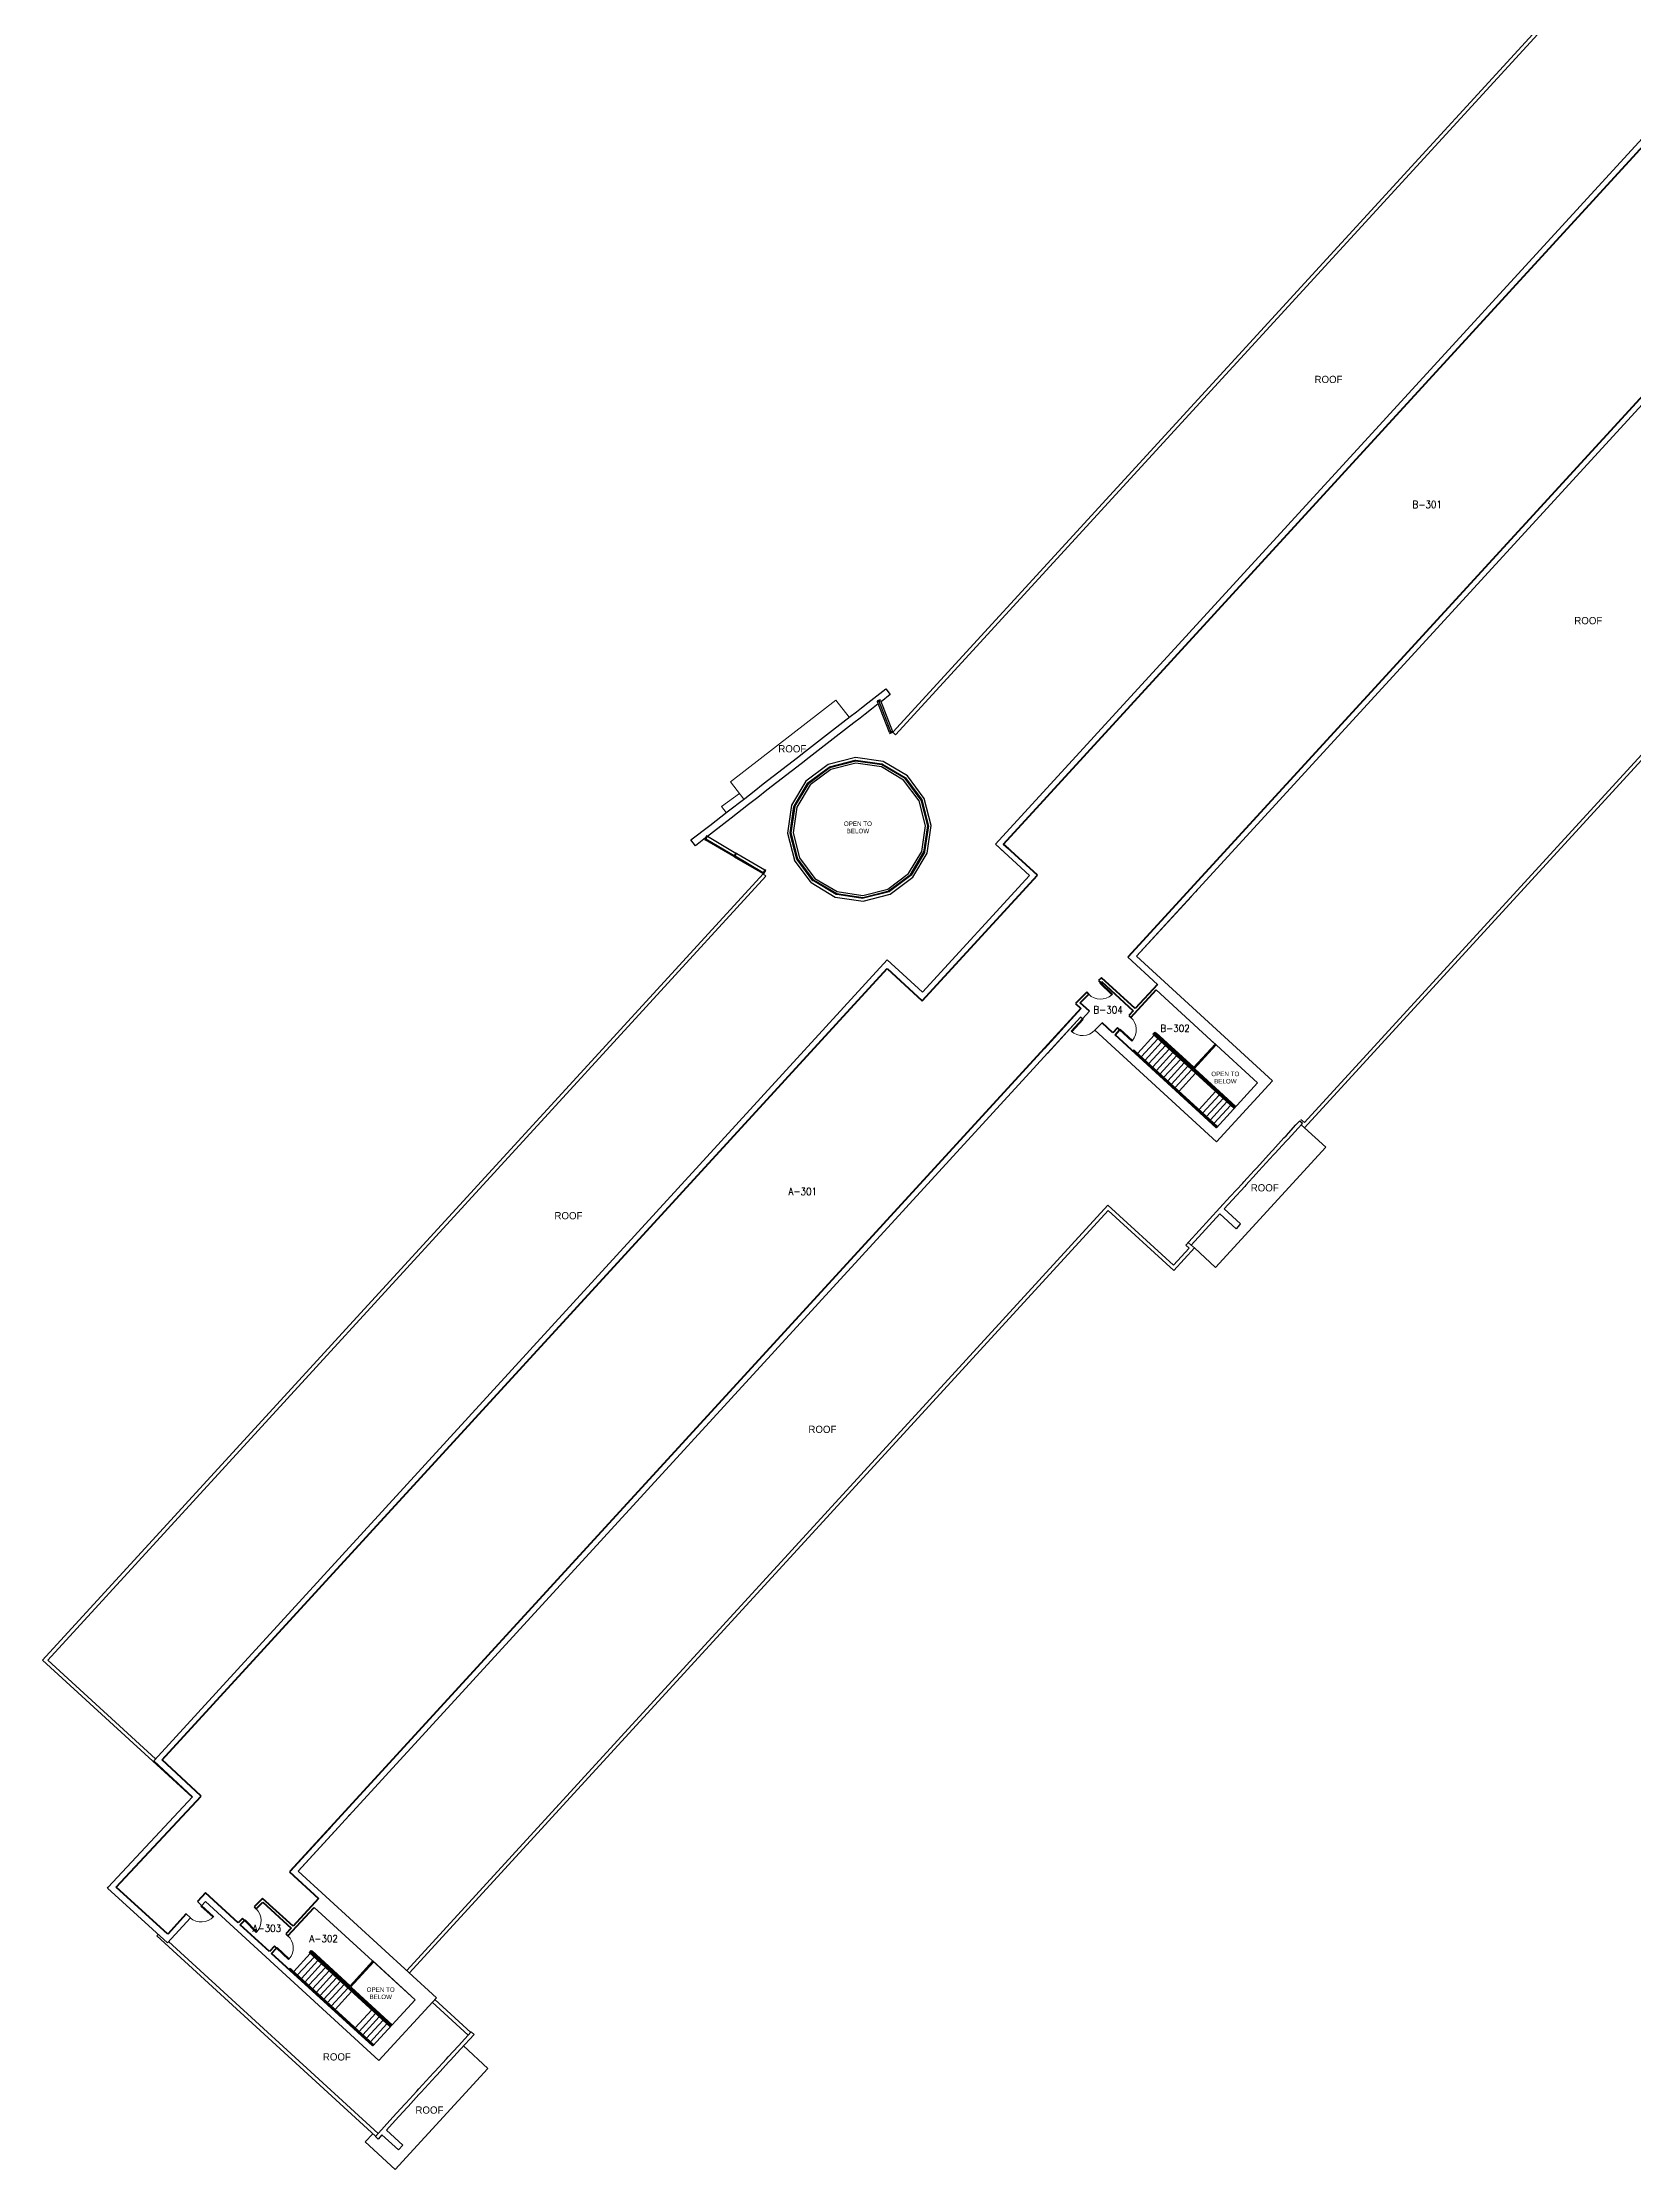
# Model space of a CAD drawing. Header units: inches. Extents: x -7608 to 7446, y -4099 to 4181.
# Drawn here: x -7608 to -4174, y -4099 to 492 of the extents above; entities that cross this region are included whole.
import ezdxf
from ezdxf.enums import TextEntityAlignment as Align

# ---------------------------------------------------------------- set-up
doc = ezdxf.new("R2010")
doc.units = ezdxf.units.IN
doc.header["$MEASUREMENT"] = 0
for name, color, linetype in [('A-DOOR', 5, 'Continuous'), ('A-FLOR-STRS', 4, 'Continuous'), ('A-GLAZ', 1, 'Continuous'), ('A-GLAZ-DETL', 5, 'Continuous'), ('A-ROOF', 5, 'Continuous'), ('A-TEXT', 3, 'Continuous'), ('A-WALL', 7, 'Continuous'), ('A-WALL-SILL', 3, 'Continuous'), ('SP-RMNO', 7, 'Continuous'), ('SP-ROOM', 7, 'Continuous')]:
    doc.layers.add(name, color=color, linetype=linetype)
doc.styles.add('RomanS', font='romans.shx')

# ---------------------------------------------------------------- blocks, each defined once
blk = doc.blocks.new('FMGRM1')
at = {"style": 'RomanS', "width": 0.9}
for tag, p in [('DATA1', (0, -0.284)), ('DATA2', (0, -0.443)), ('DATA3', (0, -0.602)), ('DATA4', (0, -0.762)), ('DATA5', (0, -0.921))]:
    blk.add_attdef(tag, text='', height=0.117, dxfattribs=at).set_placement(p, align=Align.CENTER)
at = {"layer": 'SP-RMNO', "style": 'RomanS', "width": 0.9}
blk.add_attdef('RMNUMB', text='', height=0.16, dxfattribs=at).set_placement((0, 0), align=Align.MIDDLE)

msp = doc.modelspace()

# ---------------------------------------------------------------- linework, layer by layer
at = {"layer": 'A-DOOR', "lineweight": 20}
for p, q in [((-5324, -1536.7), (-5325.4, -1538.1)), ((-5325.4, -1538.1), (-5299.9, -1563.6)), ((-5324, -1536.7), (-5298.5, -1562.2)), ((-5298.5, -1562.2), (-5299.9, -1563.6)), ((-5283.1, -1639), (-5281.7, -1637.5)), ((-5283.1, -1639), (-5256.5, -1663.3)), ((-5281.7, -1637.5), (-5255.1, -1661.8)), ((-5256.5, -1663.3), (-5255.1, -1661.8)), ((-7172.2, -3561.8), (-7170.8, -3560.4)), ((-7172.2, -3561.8), (-7146.8, -3587.3)), ((-7170.8, -3560.4), (-7145.3, -3585.9)), ((-7146.8, -3587.3), (-7145.3, -3585.9)), ((-7103, -3621.1), (-7101.7, -3619.6)), ((-7103, -3621.1), (-7076.7, -3645.6)), ((-7101.7, -3619.6), (-7075.3, -3644.2)), ((-7076.7, -3645.6), (-7075.3, -3644.2))]:
    msp.add_line(p, q, dxfattribs=at)
at = {"layer": 'A-DOOR'}
for p, q in [((-5363, -1615.4), (-5387.3, -1642)), ((-5387.3, -1642), (-5386, -1643.2)), ((-5386, -1643.2), (-5361.7, -1616.6)), ((-7265.9, -3530.6), (-7264.7, -3529.3))]:
    msp.add_line(p, q, dxfattribs=at)
at = {"layer": 'A-DOOR', "extrusion": (0, 0, -1)}
for p, q in [((-7239.9, -3554.4), (-7265.9, -3530.6)), ((-7264.7, -3529.3), (-7238.8, -3553.1)), ((-7238.8, -3553.1), (-7239.9, -3554.4))]:
    msp.add_line(p, q, dxfattribs=at)
at = {"layer": 'A-DOOR', "lineweight": 9}
for centre, start, end in [((-5324, -1536.7), 225, 311.8211), ((-5283.1, -1639), 320.6906, 47.5118), ((-7172.2, -3561.8), 318.1789, 45), ((-7103, -3621.1), 320.2258, 47.0469)]:
    msp.add_arc(centre, 36.1, start, end, dxfattribs=at)
at = {"layer": 'A-DOOR', "lineweight": 20}
msp.add_arc((-5363, -1615.4), 36, 227.5, 317.4793, dxfattribs=at)
at = {"layer": 'A-DOOR', "lineweight": 20, "extrusion": (0, 0, -1)}
msp.add_arc((7265.3, -3528.8), 36, 222.5, 311.221, dxfattribs=at)
at = {"layer": 'A-FLOR-STRS', "linetype": 'Continuous'}
for p, q in [((-5208.5, -1650.8), (-5243.9, -1689.5)), ((-5207, -1644), (-5211.1, -1648.4)), ((-5035.9, -1808.9), (-5211.1, -1648.4)), ((-5122.5, -1724.2), (-5208.4, -1645.5)), ((-5206.9, -1646.8), (-5208.2, -1648.3)), ((-5034.6, -1807.4), (-5208.2, -1648.3)), ((-5205.8, -1647.8), (-5207.1, -1649.3)), ((-5122.6, -1721.4), (-5207, -1644)), ((-5204.4, -1646.4), (-5203.7, -1645.6)), ((-5251.2, -1685.6), (-5072.8, -1849.1)), ((-5249.8, -1684.1), (-5071.4, -1847.6)), ((-5200.4, -1658.2), (-5235.8, -1696.9)), ((-5192.3, -1665.7), (-5227.7, -1704.4)), ((-5184.1, -1673.1), (-5219.6, -1711.8)), ((-5176, -1680.5), (-5211.5, -1719.2)), ((-5167.9, -1688), (-5203.4, -1726.7)), ((-5197.7, -1655.3), (-5199, -1656.8)), ((-5159.8, -1695.4), (-5195.3, -1734.1)), ((-5189.6, -1662.7), (-5190.9, -1664.2)), ((-5181.4, -1670.1), (-5182.8, -1671.6)), ((-5173.3, -1677.6), (-5174.7, -1679)), ((-5165.2, -1685), (-5166.6, -1686.5)), ((-5157.1, -1692.4), (-5158.5, -1693.9)), ((-5075.8, -1670.3), (-5122.6, -1721.4)), ((-5074.3, -1671.6), (-5122.5, -1724.2)), ((-5151.7, -1702.8), (-5187.2, -1741.5)), ((-5143.6, -1710.2), (-5179.1, -1749)), ((-5135.5, -1717.7), (-5171, -1756.4)), ((-5127.4, -1725.1), (-5162.8, -1763.8)), ((-5119.3, -1732.5), (-5154.7, -1771.2)), ((-5149, -1699.9), (-5150.4, -1701.3)), ((-5140.9, -1707.3), (-5142.2, -1708.8)), ((-5132.8, -1714.7), (-5134.1, -1716.2)), ((-5124.7, -1722.2), (-5126, -1723.6)), ((-5121, -1725.5), (-5033.2, -1805.9)), ((-5031.9, -1804.5), (-5119.6, -1724.1)), ((-5075.8, -1772.4), (-5111.2, -1811.1)), ((-5067.7, -1779.8), (-5103.1, -1818.5)), ((-5059.5, -1787.3), (-5095, -1826)), ((-5051.4, -1794.7), (-5086.9, -1833.4)), ((-5043.3, -1802.1), (-5078.8, -1840.8)), ((-5080.1, -1842.3), (-5081.2, -1843.4)), ((-7028.5, -3626.3), (-7032.5, -3630.7)), ((-6944.1, -3703.7), (-7028.5, -3626.3)), ((-7072.7, -3667.9), (-6894.3, -3831.4)), ((-7071.3, -3666.4), (-6893, -3829.9)), ((-7030, -3633.1), (-7065.4, -3671.8)), ((-7021.9, -3640.5), (-7057.3, -3679.2)), ((-7013.8, -3648), (-7049.2, -3686.7)), ((-7005.6, -3655.4), (-7041.1, -3694.1)), ((-6997.5, -3662.8), (-7033, -3701.5)), ((-6857.5, -3791.2), (-7032.5, -3630.7)), ((-7028.4, -3629.1), (-7029.7, -3630.6)), ((-6856.1, -3789.8), (-7029.7, -3630.6)), ((-7027.3, -3630.2), (-7028.6, -3631.6)), ((-6944, -3706.5), (-7028.4, -3629.1)), ((-7026.7, -3628), (-7026, -3627.3)), ((-6989.4, -3670.3), (-7024.9, -3709)), ((-7019.2, -3637.6), (-7020.5, -3639.1)), ((-7011, -3645), (-7012.4, -3646.5)), ((-7002.9, -3652.5), (-7004.3, -3653.9)), ((-6994.8, -3659.9), (-6996.2, -3661.4)), ((-6986.7, -3667.3), (-6988.1, -3668.8)), ((-6894.5, -3649.6), (-6944.1, -3703.7)), ((-6893, -3650.9), (-6944, -3706.5)), ((-6981.3, -3677.7), (-7016.8, -3716.4)), ((-6973.2, -3685.1), (-7008.7, -3723.8)), ((-6965.1, -3692.6), (-7000.6, -3731.3)), ((-6957, -3700), (-6992.5, -3738.7)), ((-6948.9, -3707.4), (-6984.4, -3746.1)), ((-6978.6, -3674.8), (-6980, -3676.2)), ((-6940.8, -3714.9), (-6976.2, -3753.6)), ((-6970.5, -3682.2), (-6971.9, -3683.7)), ((-6962.4, -3689.6), (-6963.7, -3691.1)), ((-6954.3, -3697.1), (-6955.6, -3698.5)), ((-6946.2, -3704.5), (-6947.5, -3706)), ((-6942.5, -3707.9), (-6854.8, -3788.3)), ((-6853.4, -3786.8), (-6941.1, -3706.4)), ((-6897.3, -3754.7), (-6932.8, -3793.4)), ((-6889.2, -3762.2), (-6924.6, -3800.9)), ((-6881.1, -3769.6), (-6916.5, -3808.3)), ((-6873, -3777), (-6908.4, -3815.7)), ((-6864.8, -3784.5), (-6900.3, -3823.2)), ((-6909.8, -3817.2), (-6910.8, -3818.3)), ((-6901.7, -3824.6), (-6902.7, -3825.8))]:
    msp.add_line(p, q, dxfattribs=at)
at = {"layer": 'A-FLOR-STRS'}
for p, q in [((-5254.8, -1684.3), (-5073.8, -1850.2)), ((-7076.3, -3666.6), (-6895.3, -3832.5))]:
    msp.add_line(p, q, dxfattribs=at)
at = {"layer": 'A-FLOR-STRS', "linetype": 'Continuous'}
for centre, radius, start, end in [((-5252.2, -1686.7), 3.5, 47.5013, 138.2304), ((-5252.2, -1686.7), 1.5, 47.5003, 137.9734), ((-5120.3, -1724.8), 1, 47.5023, 227.5023), ((-7073.7, -3669), 3.5, 47.4882, 138.2174), ((-7073.7, -3669), 1.5, 47.4872, 137.9604), ((-6941.8, -3707.1), 1, 47.4892, 227.4892)]:
    msp.add_arc(centre, radius, start, end, dxfattribs=at)
at = {"layer": 'A-GLAZ'}
for p, q in [((-5802.4, -929.4), (-5776.5, -996.1)), ((-5955.2, -1106.7), (-5909.5, -1072.6)), ((-5908.8, -1072), (-5853.5, -1058)), ((-5852.7, -1057.8), (-5796.2, -1065.9)), ((-5795.3, -1066.1), (-5746.3, -1095.2)), ((-5745.5, -1095.7), (-5711.4, -1141.4)), ((-5984.9, -1156.5), (-5955.7, -1107.5)), ((-5710.9, -1142.1), (-5696.8, -1197.4)), ((-5993.2, -1213.8), (-5985, -1157.4)), ((-6114.8, -1263.2), (-6176.2, -1227.4)), ((-5978.9, -1270), (-5993, -1214.7)), ((-5696.6, -1198.3), (-5704.8, -1254.7)), ((-6052.1, -1299.9), (-6113.1, -1264.2)), ((-5944.3, -1316.4), (-5978.4, -1270.7)), ((-5704.9, -1255.6), (-5734.1, -1304.6)), ((-5894.5, -1346), (-5943.5, -1316.9)), ((-5734.5, -1305.4), (-5780.3, -1339.5)), ((-5837.1, -1354.3), (-5893.6, -1346.1)), ((-5781, -1340.1), (-5836.3, -1354.1))]:
    msp.add_line(p, q, dxfattribs=at)
at = {"layer": 'A-GLAZ', "lineweight": 13}
for p, q in [((-5908.6, -1072.2), (-5955.2, -1106.9)), ((-5852.5, -1058), (-5908.9, -1072.3)), ((-5795.3, -1066.3), (-5852.8, -1058)), ((-5745.6, -1096), (-5795.5, -1066.2)), ((-5711, -1142.3), (-5745.8, -1095.8)), ((-5955, -1106.7), (-5984.7, -1156.7)), ((-5696.8, -1198.4), (-5711.1, -1142.1)), ((-5984.6, -1156.4), (-5993, -1214)), ((-5993, -1213.7), (-5978.7, -1270)), ((-5705.2, -1255.7), (-5696.8, -1198.1)), ((-5978.8, -1269.7), (-5944, -1316.3)), ((-5734.8, -1305.4), (-5705.1, -1255.4)), ((-5944.2, -1316.1), (-5894.3, -1345.9)), ((-5781.2, -1339.9), (-5734.6, -1305.1)), ((-5894.5, -1345.8), (-5837, -1354.1)), ((-5837.3, -1354.1), (-5780.9, -1339.8))]:
    msp.add_line(p, q, dxfattribs=at)
at = {"layer": 'A-GLAZ-DETL'}
for p, q in [((-5799.9, -926.3), (-5806.4, -928.8)), ((-5806.4, -928.8), (-5805.7, -930.7)), ((-5805.7, -930.7), (-5799.1, -928.1)), ((-5805.7, -930.7), (-5799.1, -928.1)), ((-5799.1, -928.1), (-5799.9, -926.3)), ((-5773.3, -994.8), (-5779.8, -997.4)), ((-5909, -1071.6), (-5909.2, -1071.1)), ((-5852.7, -1057.2), (-5852.6, -1056.8)), ((-5795.2, -1065.6), (-5794.9, -1065.2)), ((-5745.2, -1095.3), (-5744.8, -1095)), ((-5955.6, -1106.3), (-5955.9, -1105.9)), ((-5710.4, -1141.9), (-5709.9, -1141.8)), ((-5985.4, -1156.3), (-5985.8, -1156.1)), ((-6177.3, -1225), (-6179.1, -1228.1)), ((-6179.1, -1228.1), (-6177.4, -1229.1)), ((-6177.4, -1229.1), (-6176.3, -1227.3)), ((-6177.4, -1229.1), (-6176.3, -1227.3)), ((-6174.4, -1220.3), (-6177, -1224.8)), ((-6176.2, -1227.4), (-6172.6, -1221.3)), ((-6176.2, -1227.4), (-6172.6, -1221.3)), ((-6172.6, -1221.3), (-6174.4, -1220.3)), ((-5993.7, -1213.8), (-5994.2, -1213.8)), ((-5696.1, -1198.2), (-5695.6, -1198.3)), ((-6114.8, -1263.2), (-6115.9, -1265.1)), ((-6111.3, -1257.2), (-6114.8, -1263.2)), ((-6114.2, -1266.1), (-6113.1, -1264.2)), ((-6113.1, -1264.2), (-6109.6, -1258.2)), ((-5979.4, -1270.2), (-5979.9, -1270.3)), ((-5704.4, -1255.8), (-5704, -1256)), ((-6052.1, -1299.9), (-6053.2, -1301.8)), ((-6048.6, -1293.9), (-6052.1, -1299.9)), ((-5944.6, -1316.8), (-5945, -1317.1)), ((-5734.2, -1305.7), (-5733.9, -1306.1)), ((-5894.6, -1346.5), (-5894.9, -1346.9)), ((-5837.1, -1354.8), (-5837.2, -1355.3)), ((-5780.8, -1340.5), (-5780.6, -1341))]:
    msp.add_line(p, q, dxfattribs=at)
at = {"layer": 'A-GLAZ-DETL', "extrusion": (0, 0, -1)}
for p, q in [((-5773.3, -994.8), (-5779.8, -997.4)), ((-5779.8, -997.4), (-5779.1, -999.2)), ((-5779.1, -999.2), (-5772.6, -996.7)), ((-5772.6, -996.7), (-5773.3, -994.8)), ((-6114.8, -1263.2), (-6115.9, -1265.1)), ((-6115.9, -1265.1), (-6114.2, -1266.1)), ((-6111.3, -1257.2), (-6114.8, -1263.2)), ((-6114.2, -1266.1), (-6113.1, -1264.2)), ((-6113.1, -1264.2), (-6109.6, -1258.2)), ((-6109.4, -1258.3), (-6111.2, -1257.3)), ((-6053.3, -1301.7), (-6051.4, -1302.8)), ((-6052.1, -1299.9), (-6053.2, -1301.8)), ((-6048.6, -1293.9), (-6052.1, -1299.9)), ((-6051.4, -1302.8), (-6050.4, -1300.9)), ((-6050.4, -1300.9), (-6046.8, -1294.9)), ((-6046.8, -1294.9), (-6048.6, -1293.9))]:
    msp.add_line(p, q, dxfattribs=at)
at = {"layer": 'A-GLAZ-DETL', "lineweight": 20}
for p, q in [((-5909.3, -1071.2), (-5910.1, -1071.8)), ((-5910.1, -1071.8), (-5909.5, -1072.6)), ((-5909.5, -1072.6), (-5908.7, -1072)), ((-5908.7, -1072), (-5909.3, -1071.2)), ((-5852.8, -1056.8), (-5853.8, -1057)), ((-5853.8, -1057), (-5853.5, -1058)), ((-5853.5, -1058), (-5852.6, -1057.7)), ((-5852.6, -1057.7), (-5852.8, -1056.8)), ((-5796.1, -1065), (-5796.2, -1065.9)), ((-5796.2, -1065.9), (-5795.2, -1066.1)), ((-5795.1, -1065.1), (-5796.1, -1065)), ((-5795.2, -1066.1), (-5795.1, -1065.1)), ((-5745.8, -1094.4), (-5746.3, -1095.2)), ((-5746.3, -1095.2), (-5745.5, -1095.7)), ((-5744.9, -1094.9), (-5745.8, -1094.4)), ((-5745.5, -1095.7), (-5744.9, -1094.9)), ((-5956.1, -1106.1), (-5956.6, -1106.9)), ((-5956.6, -1106.9), (-5955.7, -1107.5)), ((-5955.2, -1106.6), (-5956.1, -1106.1)), ((-5955.7, -1107.5), (-5955.2, -1106.6)), ((-5710.6, -1140.8), (-5711.4, -1141.4)), ((-5711.4, -1141.4), (-5710.8, -1142.2)), ((-5710.8, -1142.2), (-5710, -1141.6)), ((-5710, -1141.6), (-5710.6, -1140.8)), ((-5985.8, -1156.2), (-5986, -1157.2)), ((-5986, -1157.2), (-5985, -1157.4)), ((-5984.9, -1156.4), (-5985.8, -1156.2)), ((-5985, -1157.4), (-5984.9, -1156.4)), ((-5993.2, -1213.7), (-5994.2, -1214)), ((-5994.2, -1214), (-5993.9, -1214.9)), ((-5993.9, -1214.9), (-5993, -1214.7)), ((-5993, -1214.7), (-5993.2, -1213.7)), ((-5695.9, -1197.2), (-5696.8, -1197.4)), ((-5696.8, -1197.4), (-5696.6, -1198.4)), ((-5696.6, -1198.4), (-5695.6, -1198.1)), ((-5695.6, -1198.1), (-5695.9, -1197.2)), ((-5979, -1269.9), (-5979.8, -1270.5)), ((-5979.8, -1270.5), (-5979.2, -1271.3)), ((-5979.2, -1271.3), (-5978.4, -1270.7)), ((-5978.4, -1270.7), (-5979, -1269.9)), ((-5704.8, -1254.7), (-5704.9, -1255.7)), ((-5704.9, -1255.7), (-5704, -1255.9)), ((-5703.8, -1254.9), (-5704.8, -1254.7)), ((-5704, -1255.9), (-5703.8, -1254.9)), ((-5944.3, -1316.3), (-5944.9, -1317.2)), ((-5944.9, -1317.2), (-5944, -1317.7)), ((-5943.5, -1316.9), (-5944.3, -1316.3)), ((-5944, -1317.7), (-5943.5, -1316.9)), ((-5734.1, -1304.6), (-5734.6, -1305.5)), ((-5734.6, -1305.5), (-5733.7, -1306)), ((-5733.2, -1305.1), (-5734.1, -1304.6)), ((-5733.7, -1306), (-5733.2, -1305.1)), ((-5894.6, -1346), (-5894.7, -1347)), ((-5894.7, -1347), (-5893.7, -1347.1)), ((-5893.6, -1346.1), (-5894.6, -1346)), ((-5893.7, -1347.1), (-5893.6, -1346.1)), ((-5836.3, -1354.1), (-5837.2, -1354.4)), ((-5837.2, -1354.4), (-5837, -1355.3)), ((-5837, -1355.3), (-5836, -1355.1)), ((-5836, -1355.1), (-5836.3, -1354.1)), ((-5780.3, -1339.5), (-5781.1, -1340.1)), ((-5781.1, -1340.1), (-5780.5, -1340.9)), ((-5780.5, -1340.9), (-5779.7, -1340.3)), ((-5779.7, -1340.3), (-5780.3, -1339.5))]:
    msp.add_line(p, q, dxfattribs=at)
at = {"layer": 'A-GLAZ-DETL', "lineweight": 13}
for p, q in [((-5908.9, -1072.3), (-5908.6, -1073.3)), ((-5908, -1073), (-5908.6, -1072.2)), ((-5852.8, -1058), (-5852.9, -1059)), ((-5852.3, -1058.9), (-5852.5, -1058)), ((-5795.5, -1066.2), (-5796.1, -1067.1)), ((-5795.4, -1067.3), (-5795.3, -1066.3)), ((-5745.8, -1095.8), (-5746.6, -1096.4)), ((-5746.1, -1096.8), (-5745.6, -1096)), ((-5955.2, -1106.9), (-5954.6, -1107.7)), ((-5954.1, -1107.2), (-5955, -1106.7)), ((-5711.1, -1142.1), (-5712.1, -1142.3)), ((-5711.8, -1142.9), (-5711, -1142.3)), ((-5984.7, -1156.7), (-5983.8, -1157.2)), ((-5983.6, -1156.6), (-5984.6, -1156.4)), ((-5992, -1213.4), (-5993, -1213.7)), ((-5993, -1214), (-5992, -1214.1)), ((-5696.8, -1198.1), (-5697.8, -1198)), ((-5697.8, -1198.7), (-5696.8, -1198.4)), ((-5978, -1269.1), (-5978.8, -1269.7)), ((-5978.7, -1270), (-5977.7, -1269.8)), ((-5706.2, -1255.5), (-5705.2, -1255.7)), ((-5705.1, -1255.4), (-5705.9, -1254.9)), ((-5943.7, -1315.3), (-5944.2, -1316.1)), ((-5944, -1316.3), (-5943.2, -1315.7)), ((-5735.7, -1304.9), (-5734.8, -1305.4)), ((-5734.6, -1305.1), (-5735.2, -1304.3)), ((-5894.4, -1344.8), (-5894.5, -1345.8)), ((-5894.3, -1345.9), (-5893.7, -1345)), ((-5837.5, -1353.1), (-5837.3, -1354.1)), ((-5837, -1354.1), (-5836.8, -1353.1)), ((-5781.8, -1339.1), (-5781.2, -1339.9)), ((-5780.9, -1339.8), (-5781.2, -1338.8))]:
    msp.add_line(p, q, dxfattribs=at)
at = {"layer": 'A-ROOF', "lineweight": 20}
for p, q in [((-4236.4, 679.6), (-5772.5, -996.7)), ((-5766.6, -1002.2), (-4230.5, 674.2)), ((-3316.8, -128.6), (-4884.1, -1839)), ((-3305.5, -128.1), (-4883.7, -1850.3)), ((-6122.8, -1104), (-5895.2, -927.5)), ((-5895.2, -927.5), (-5866.6, -964.4)), ((-5772.6, -996.7), (-5766.6, -1002.2)), ((-6094.3, -1140.8), (-6122.8, -1104)), ((-7608, -2999.8), (-6052.4, -1302.2)), ((-6046.5, -1307.6), (-7596.7, -2999.3)), ((-6052.4, -1302.2), (-6046.5, -1307.6)), ((-4884.1, -1839), (-4891.5, -1832.3)), ((-4883.7, -1850.3), (-4890.7, -1843.9)), ((-6821.8, -3669.4), (-5308.1, -2017.5)), ((-5308.1, -2017.5), (-5166.5, -2147.2)), ((-6815.9, -3674.8), (-5307.6, -2028.8)), ((-5307.6, -2028.8), (-5166.1, -2158.5)), ((-5166.5, -2147.2), (-5132.8, -2110.4)), ((-5166.1, -2158.5), (-5121.5, -2109.9)), ((-5132.8, -2110.4), (-5140.1, -2103.6)), ((-5121.5, -2109.9), (-5128.5, -2103.5)), ((-7285.1, -3295.6), (-7608, -2999.8)), ((-7596.7, -2999.3), (-7364, -3212.5)), ((-7361.2, -3594.9), (-7358.2, -3591.7)), ((-6889.2, -4027.4), (-7361.2, -3594.9)), ((-6883.8, -4021.5), (-7336, -3607.1)), ((-6689.1, -3809.2), (-6766.6, -3738.2)), ((-6683.7, -3803.3), (-6761.2, -3732.3))]:
    msp.add_line(p, q, dxfattribs=at)
at = {"layer": 'A-ROOF', "lineweight": 13}
for p, q in [((-6142.4, -1157.1), (-6103.7, -1128.7)), ((-6132.2, -1170.2), (-6142.4, -1157.1)), ((-4883.7, -1850.3), (-4837.9, -1892.2)), ((-4837.9, -1892.2), (-5075.8, -2151.8)), ((-5075.8, -2151.8), (-5121.5, -2109.9)), ((-6646.6, -3880.8), (-6699.3, -3832.5)), ((-6846.5, -4099), (-6646.6, -3880.8)), ((-6895.2, -4021.9), (-6911.4, -4039.6)), ((-6911.4, -4039.6), (-6846.5, -4099))]:
    msp.add_line(p, q, dxfattribs=at)
at = {"layer": 'A-ROOF'}
msp.add_line((-5140.1, -2103.6), (-5133.4, -2096.5), dxfattribs=at)
at = {"layer": 'A-WALL'}
for p, q in [((-5550.6, -1238.5), (-3968.1, 489.2)), ((-3549.6, 371.6), (-5246.6, -1480.3)), ((-5826.7, -933.4), (-5787.5, -903.1)), ((-5777.9, -915.4), (-5798, -931)), ((-5787.5, -903.1), (-5777.9, -915.4)), ((-5902.6, -992.2), (-5864.6, -962.8)), ((-5864.6, -962.8), (-5851, -952.2)), ((-5851, -952.2), (-5839.9, -943.7)), ((-5831.9, -957.3), (-5843, -965.9)), ((-5839.9, -943.7), (-5826.7, -933.4)), ((-5818.7, -947), (-5831.9, -957.3)), ((-5803.8, -935.5), (-5818.7, -947)), ((-5941.5, -1022.4), (-5902.6, -992.2)), ((-5894.6, -1005.9), (-5933.5, -1036.1)), ((-5856.6, -976.5), (-5894.6, -1005.9)), ((-5843, -965.9), (-5856.6, -976.5)), ((-6052.3, -1108.3), (-5978.4, -1051)), ((-5978.4, -1051), (-5961, -1037.6)), ((-5953, -1051.2), (-5970.4, -1064.7)), ((-5961, -1037.6), (-5941.5, -1022.4)), ((-5933.5, -1036.1), (-5953, -1051.2)), ((-5853, -1051.1), (-5911.7, -1066)), ((-5793.1, -1059.8), (-5853, -1051.1)), ((-5970.4, -1064.7), (-6044.3, -1122)), ((-5911.7, -1066), (-5960.2, -1102.3)), ((-5906.4, -1077.1), (-5951.1, -1110.4)), ((-5852.4, -1063.4), (-5906.4, -1077.1)), ((-5797.2, -1071.4), (-5852.4, -1063.4)), ((-5749.3, -1099.9), (-5797.2, -1071.4)), ((-5741.1, -1090.8), (-5793.1, -1059.8)), ((-5715.9, -1144.5), (-5749.3, -1099.9)), ((-5704.9, -1139.3), (-5741.1, -1090.8)), ((-6129.8, -1168.4), (-6092.2, -1139.3)), ((-6092.2, -1139.3), (-6072.1, -1123.6)), ((-6064.1, -1137.3), (-6084.2, -1152.9)), ((-6072.1, -1123.6), (-6052.3, -1108.3)), ((-6044.3, -1122), (-6064.1, -1137.3)), ((-5960.2, -1102.3), (-5991.1, -1154.3)), ((-5951.1, -1110.4), (-5979.6, -1158.4)), ((-5961.1, -1103.9), (-5961.4, -1104)), ((-5702.2, -1198.6), (-5715.9, -1144.5)), ((-5690, -1197.9), (-5704.9, -1139.3)), ((-6167.7, -1197.8), (-6129.8, -1168.4)), ((-6121.8, -1182), (-6159.7, -1211.4)), ((-6084.2, -1152.9), (-6121.8, -1182)), ((-5991.1, -1154.3), (-5999.8, -1214.2)), ((-5979.6, -1158.4), (-5987.6, -1213.5)), ((-6208.3, -1229.2), (-6167.7, -1197.8)), ((-6198.7, -1241.6), (-6208.3, -1229.2)), ((-6177, -1224.8), (-6198.7, -1241.6)), ((-6159.7, -1211.4), (-6172.6, -1221.4)), ((-5999.8, -1214.2), (-5984.9, -1272.8)), ((-5987.6, -1213.5), (-5973.9, -1267.6)), ((-5710.2, -1253.7), (-5702.2, -1198.6)), ((-5698.7, -1257.8), (-5690, -1197.9)), ((-5477.4, -1305.6), (-5550.6, -1238.5)), ((-5530.6, -1256.9), (-5550.6, -1238.5)), ((-5948.7, -1321.3), (-5984.9, -1272.8)), ((-5973.9, -1267.6), (-5940.5, -1312.2)), ((-5738.7, -1301.7), (-5710.2, -1253.7)), ((-5729.6, -1309.8), (-5698.7, -1257.8)), ((-5948.7, -1321.3), (-5896.7, -1352.3)), ((-5940.5, -1312.2), (-5892.6, -1340.7)), ((-5783.4, -1335), (-5738.7, -1301.7)), ((-5778.1, -1346.1), (-5729.6, -1309.8)), ((-5708.4, -1557.8), (-5477.4, -1305.6)), ((-5896.7, -1352.3), (-5836.8, -1361)), ((-5892.6, -1340.7), (-5837.4, -1348.7)), ((-5837.4, -1348.7), (-5783.4, -1335)), ((-5836.8, -1361), (-5778.1, -1346.1)), ((-5128, -1350.9), (-5246.6, -1480.3)), ((-5115.2, -1336.9), (-5119, -1341.1)), ((-7366.6, -3215.4), (-5784.5, -1488.1)), ((-5784.5, -1488.1), (-5708.4, -1557.8)), ((-5265.2, -1482.4), (-5201.4, -1540.9)), ((-5246.6, -1480.3), (-4953.1, -1749.2)), ((-5076.5, -1669.6), (-5204, -1552.7)), ((-5363, -1615.4), (-5347.9, -1599)), ((-5367, -1611.7), (-7055.9, -3454.9)), ((-5367, -1611.7), (-5438.7, -1690)), ((-5361.7, -1616.6), (-5367, -1611.7)), ((-5336.4, -1639.8), (-5320.7, -1624)), ((-5073.6, -1880.6), (-5336.4, -1639.8)), ((-5442, -1693.6), (-5443.3, -1695)), ((-4985.1, -1753.4), (-5082.2, -1664.4)), ((-5073.8, -1850.2), (-4985.1, -1753.4)), ((-4953.1, -1749.2), (-5073.6, -1880.6)), ((-4902.4, -1844.4), (-4894.1, -1835.4)), ((-4894.1, -1835.4), (-4888.2, -1840.8)), ((-4952.4, -1899), (-4928.1, -1872.4)), ((-4923.3, -1879.6), (-4947.7, -1906.1)), ((-4928.1, -1872.4), (-4923.7, -1867.6)), ((-4923.7, -1867.6), (-4902.4, -1844.4)), ((-4918.9, -1874.8), (-4923.3, -1879.6)), ((-4897.7, -1851.6), (-4918.9, -1874.8)), ((-4910.8, -1853.7), (-4910.9, -1853.7)), ((-4889.4, -1842.6), (-4897.7, -1851.6)), ((-4889.7, -1842.4), (-4888.2, -1840.8)), ((-4889.7, -1842.4), (-4889.4, -1842.6)), ((-4986.8, -1936.6), (-4955.1, -1901.9)), ((-4950.4, -1909.1), (-4982.1, -1943.7)), ((-4955.1, -1901.9), (-4952.4, -1899)), ((-4947.7, -1906.1), (-4950.4, -1909.1)), ((-5044.1, -1999), (-5017.2, -1969.7)), ((-5017.2, -1969.7), (-5014.9, -1967.2)), ((-5014.9, -1967.2), (-4992.7, -1943)), ((-4988, -1950.2), (-5010.1, -1974.3)), ((-4992.7, -1943), (-4986.8, -1936.6)), ((-4982.1, -1943.7), (-4988, -1950.2)), ((-5133.4, -2096.5), (-5044.1, -1999)), ((-5039.4, -2006.2), (-5057, -2025.5)), ((-5012.5, -1976.9), (-5039.4, -2006.2)), ((-5010.1, -1974.3), (-5012.5, -1976.9)), ((-5066.6, -2035.9), (-5128.7, -2103.7)), ((-5098.3, -2058.2), (-5098.3, -2058.2)), ((-5031.2, -2068.3), (-5066.6, -2035.9)), ((-5057, -2025.5), (-5021.9, -2057.7)), ((-5044.3, -2037.2), (-5044.5, -2037)), ((-5038.1, -2042.9), (-5038.1, -2042.9)), ((-5023.1, -2059.5), (-5031.2, -2068.3)), ((-5023.9, -2060), (-5023.9, -2060)), ((-5021.9, -2057.7), (-5023.3, -2059.3)), ((-5023.3, -2059.3), (-5023.1, -2059.5)), ((-5134.6, -2098.3), (-5133.2, -2096.8)), ((-5128.7, -2103.7), (-5134.6, -2098.3)), ((-5133.4, -2096.5), (-5133.2, -2096.8)), ((-7368, -3216.9), (-7366.6, -3215.4)), ((-7284.3, -3294.8), (-7368, -3216.9)), ((-7466.1, -3490), (-7284.3, -3294.8)), ((-6944.7, -3333), (-6947.4, -3336)), ((-6945.9, -3334.8), (-6947.2, -3336.2)), ((-6968.6, -3359.6), (-7055.9, -3454.9)), ((-6757.5, -3728.3), (-7055.9, -3454.9)), ((-7467.5, -3491.5), (-7466.1, -3490)), ((-7338.2, -3610), (-7467.5, -3491.5)), ((-7264.7, -3529.3), (-7273.2, -3520.8)), ((-7256.4, -3520.8), (-7264.5, -3529.6)), ((-6881.9, -3864), (-7256.4, -3520.8)), ((-6803.8, -3732.6), (-7021.3, -3533.3)), ((-7288.8, -3556.1), (-7338.2, -3610)), ((-7288.8, -3556.1), (-7297.6, -3547.4)), ((-6803.8, -3732.6), (-6895.2, -3648.9)), ((-6895.3, -3832.5), (-6803.8, -3732.6)), ((-6757.5, -3728.3), (-6881.9, -3864)), ((-6710.3, -3832.2), (-6682.6, -3802)), ((-6676.5, -3807.6), (-6705.6, -3839.4)), ((-6682.6, -3802), (-6676.4, -3807.7)), ((-6679.5, -3804.9), (-6678.7, -3805.5)), ((-6736, -3860.2), (-6732.3, -3856.2)), ((-6732.3, -3856.2), (-6710.3, -3832.2)), ((-6705.6, -3839.4), (-6727.6, -3863.4)), ((-6795.4, -3925.1), (-6763.7, -3890.5)), ((-6759, -3897.7), (-6790.7, -3932.3)), ((-6763.7, -3890.5), (-6761, -3887.5)), ((-6761, -3887.5), (-6736, -3860.2)), ((-6756.3, -3894.7), (-6759, -3897.7)), ((-6731.3, -3867.4), (-6756.3, -3894.7)), ((-6727.6, -3863.4), (-6731.3, -3867.4)), ((-6823.5, -3955.7), (-6800.2, -3930.3)), ((-6795.5, -3937.5), (-6818.8, -3962.9)), ((-6800.2, -3930.3), (-6795.4, -3925.1)), ((-6790.7, -3932.3), (-6795.5, -3937.5)), ((-6889.4, -4027.7), (-6851.5, -3986.3)), ((-6846.8, -3993.5), (-6865.6, -4014.1)), ((-6851.5, -3986.3), (-6825.8, -3958.3)), ((-6821.1, -3965.5), (-6846.8, -3993.5)), ((-6825.8, -3958.3), (-6823.5, -3955.7)), ((-6818.8, -3962.9), (-6821.1, -3965.5)), ((-6883.3, -4033.3), (-6889.4, -4027.7)), ((-6875.2, -4024.5), (-6883.3, -4033.3)), ((-6839.8, -4056.9), (-6875.2, -4024.5)), ((-6865.6, -4014.1), (-6830.2, -4046.5)), ((-6830.2, -4046.5), (-6839.8, -4056.9))]:
    msp.add_line(p, q, dxfattribs=at)
at = {"layer": 'A-WALL', "lineweight": 50}
for p, q in [((-5533.4, -1238), (-3968.5, 470.5)), ((-3549.1, 390.4), (-5265.2, -1482.4)), ((-5460.4, -1304.9), (-5533.4, -1238)), ((-5522.1, -1248.4), (-5533.4, -1238)), ((-5708.8, -1576.5), (-5460.2, -1305.1)), ((-5460.2, -1305.1), (-5460.4, -1304.9)), ((-5154.3, -1361.3), (-5265.2, -1482.4)), ((-7349.4, -3214.9), (-5784.9, -1506.8)), ((-5784.9, -1506.8), (-5708.8, -1576.5)), ((-5353.7, -1557.9), (-5378.1, -1582.4)), ((-5349.4, -1562.2), (-5353.7, -1557.9)), ((-5322.3, -1526.6), (-5328.2, -1532.5)), ((-5328.2, -1532.5), (-5324, -1536.7)), ((-5324, -1536.7), (-5322.1, -1534.9)), ((-5249.4, -1593.3), (-5322.3, -1526.6)), ((-5322.1, -1534.9), (-5253.4, -1597.8)), ((-5258.7, -1612.4), (-5204, -1552.7)), ((-5201.4, -1540.9), (-5249.4, -1593.3)), ((-5366.6, -1593), (-7073.1, -3455.4)), ((-5366.6, -1593), (-5446.1, -1679.8)), ((-5378.1, -1582.4), (-5366.6, -1593)), ((-5368, -1580.7), (-5349.4, -1562.2)), ((-5347.9, -1599), (-5368, -1580.7)), ((-5253.4, -1597.8), (-5263.2, -1608.4)), ((-5297.2, -1645.5), (-5320.7, -1624)), ((-5287.5, -1634.9), (-5297.2, -1645.5)), ((-5292.8, -1649.6), (-5283.1, -1639)), ((-5073.8, -1850.2), (-5292.8, -1649.6)), ((-5283.1, -1639), (-5287.5, -1634.9)), ((-5263.2, -1608.4), (-5258.7, -1612.4)), ((-7265.9, -3292.6), (-7349.4, -3214.9)), ((-7448.8, -3489.5), (-7265.7, -3292.9)), ((-7265.7, -3292.9), (-7265.9, -3292.6)), ((-6982.4, -3356.4), (-7073.1, -3455.4)), ((-7073.1, -3455.4), (-7074.5, -3456.9)), ((-7074.5, -3456.9), (-7011.9, -3514.4)), ((-7337.7, -3591.3), (-7448.8, -3489.5)), ((-7256, -3502), (-7273.2, -3520.8)), ((-7185.5, -3566.6), (-7256, -3502)), ((-7132.8, -3513.9), (-7151, -3532.1)), ((-7151, -3532.1), (-7146.8, -3536.4)), ((-7146.8, -3536.4), (-7132.6, -3522.2)), ((-7067.3, -3573.9), (-7132.8, -3513.9)), ((-7132.6, -3522.2), (-7071.4, -3578.3)), ((-7078.5, -3594.8), (-7021.3, -3533.3)), ((-7011.9, -3514.4), (-7067.3, -3573.9)), ((-7297.6, -3547.4), (-7337.7, -3591.3)), ((-7176.5, -3557.6), (-7185.5, -3566.6)), ((-7181.1, -3570.7), (-7172.2, -3561.8)), ((-7118, -3628.4), (-7181.1, -3570.7)), ((-7172.2, -3561.8), (-7176.5, -3557.6)), ((-7071.4, -3578.3), (-7082.9, -3590.7)), ((-7107.4, -3617), (-7118, -3628.4)), ((-7113.6, -3632.5), (-7103, -3621.1)), ((-7103, -3621.1), (-7107.4, -3617)), ((-7082.9, -3590.7), (-7078.5, -3594.8)), ((-6895.3, -3832.5), (-7113.6, -3632.5))]:
    msp.add_line(p, q, dxfattribs=at)
at = {"layer": 'A-WALL', "linetype": 'Continuous'}
for p, q in [((-5122.7, -1719.9), (-5203.7, -1645.6)), ((-5076.5, -1669.6), (-5122.7, -1719.9)), ((-6944.2, -3702.3), (-7026, -3627.3)), ((-6895.2, -3648.9), (-6944.2, -3702.3))]:
    msp.add_line(p, q, dxfattribs=at)
at = {"layer": 'A-WALL-SILL'}
for p, q in [((-5779.8, -997.4), (-5805.7, -930.7)), ((-5799.1, -928.1), (-5773.3, -994.8)), ((-5955.9, -1105.9), (-5910.1, -1071.8)), ((-5909.2, -1071.1), (-5853.8, -1057)), ((-5852.6, -1056.8), (-5796.1, -1065)), ((-5794.9, -1065.2), (-5745.8, -1094.4)), ((-5744.8, -1095), (-5710.6, -1140.8)), ((-5985.8, -1156.1), (-5956.6, -1106.9)), ((-5709.9, -1141.8), (-5695.9, -1197.2)), ((-5994.2, -1213.8), (-5986, -1157.2)), ((-6115.9, -1265.1), (-6177.4, -1229.1)), ((-6172.6, -1221.3), (-6111.2, -1257.3)), ((-5979.9, -1270.3), (-5993.9, -1214.9)), ((-5695.6, -1198.3), (-5703.8, -1254.9)), ((-6053.3, -1301.7), (-6114.2, -1266.1)), ((-6109.4, -1258.3), (-6048.6, -1293.9)), ((-5945, -1317.1), (-5979.2, -1271.3)), ((-5704, -1256), (-5733.2, -1305.1)), ((-5894.9, -1346.9), (-5944, -1317.7)), ((-5733.9, -1306.1), (-5779.7, -1340.3)), ((-5837.2, -1355.3), (-5893.7, -1347.1)), ((-5780.6, -1341), (-5836, -1355.1))]:
    msp.add_line(p, q, dxfattribs=at)
at = {"layer": 'A-WALL-SILL', "lineweight": 13}
for p, q in [((-5954.6, -1107.7), (-5908, -1073)), ((-5908.6, -1073.3), (-5852.3, -1058.9)), ((-5852.9, -1059), (-5795.4, -1067.3)), ((-5796.1, -1067.1), (-5746.1, -1096.8)), ((-5746.6, -1096.4), (-5711.8, -1142.9)), ((-5983.8, -1157.2), (-5954.1, -1107.2)), ((-5712.1, -1142.3), (-5697.8, -1198.7)), ((-5992, -1214.1), (-5983.6, -1156.6)), ((-5977.7, -1269.8), (-5992, -1213.4)), ((-5697.8, -1198), (-5706.2, -1255.5)), ((-5943.2, -1315.7), (-5978, -1269.1)), ((-5705.9, -1254.9), (-5735.7, -1304.9)), ((-5893.7, -1345), (-5943.7, -1315.3)), ((-5735.2, -1304.3), (-5781.8, -1339.1)), ((-5836.8, -1353.1), (-5894.4, -1344.8)), ((-5781.2, -1338.8), (-5837.5, -1353.1))]:
    msp.add_line(p, q, dxfattribs=at)

# ---------------------------------------------------------------- block references
at = {"layer": 'SP-ROOM'}
ref = msp.add_blockref('FMGRM1', (-4618.9, -505), dxfattribs=dict(at, xscale=96, yscale=96, zscale=96))
ref.add_attrib('RMNUMB', 'B-301', dxfattribs={"layer": 'SP-RMNO', "height": 15.36, "style": 'RomanS', "width": 0.9}).set_placement((-4618.9, -505), align=Align.MIDDLE)
ref = msp.add_blockref('FMGRM1', (-5307.9, -1595.8), dxfattribs=dict(at, xscale=96, yscale=96, zscale=96))
ref.add_attrib('RMNUMB', 'B-304', dxfattribs={"layer": 'SP-RMNO', "height": 15.36, "style": 'RomanS', "width": 0.9}).set_placement((-5307.9, -1595.8), align=Align.MIDDLE)
ref = msp.add_blockref('FMGRM1', (-5163.3, -1635.9), dxfattribs=dict(at, xscale=96, yscale=96, zscale=96))
ref.add_attrib('RMNUMB', 'B-302', dxfattribs={"layer": 'SP-RMNO', "height": 15.36, "style": 'RomanS', "width": 0.9}).set_placement((-5163.3, -1635.9), align=Align.MIDDLE)
ref = msp.add_blockref('FMGRM1', (-5966.9, -1987.9), dxfattribs=dict(at, xscale=96, yscale=96, zscale=96))
ref.add_attrib('RMNUMB', 'A-301', dxfattribs={"layer": 'SP-RMNO', "height": 15.36, "style": 'RomanS', "width": 0.9}).set_placement((-5966.9, -1987.9), align=Align.MIDDLE)
ref = msp.add_blockref('FMGRM1', (-7123.7, -3578.7), dxfattribs=dict(at, xscale=96, yscale=96, zscale=96))
ref.add_attrib('RMNUMB', 'A-303', dxfattribs={"layer": 'SP-RMNO', "height": 15.36, "style": 'RomanS', "width": 0.9}).set_placement((-7123.7, -3578.7), align=Align.MIDDLE)
ref = msp.add_blockref('FMGRM1', (-7001.2, -3600.7), dxfattribs=dict(at, xscale=96, yscale=96, zscale=96))
ref.add_attrib('RMNUMB', 'A-302', dxfattribs={"layer": 'SP-RMNO', "height": 15.36, "style": 'RomanS', "width": 0.9}).set_placement((-7001.2, -3600.7), align=Align.MIDDLE)

# ---------------------------------------------------------------- texts
at = {"layer": 'A-TEXT'}
for s, height, p in [('ROOF', 15.65, (-4862.2, -242.8)), ('ROOF', 15.65, (-4301.4, -763.5)), ('ROOF', 15.65, (-6019.7, -1040.1)), ('OPEN TO', 9.75, (-5878.1, -1199)), ('BELOW', 9.75, (-5872, -1214.7)), ('OPEN TO', 9.75, (-5085, -1739)), ('BELOW', 9.75, (-5078.9, -1754.8)), ('ROOF', 15.65, (-4999.9, -1987.8)), ('ROOF', 15.65, (-6502.9, -2048)), ('ROOF', 15.65, (-5954.7, -2509.2)), ('OPEN TO', 9.75, (-6908.4, -3715.6)), ('BELOW', 9.75, (-6902.3, -3731.3)), ('ROOF', 15.65, (-7002.8, -3863.8)), ('ROOF', 15.65, (-6803, -3978.6))]:
    msp.add_text(s, height=height, dxfattribs=at).set_placement(p)

doc.saveas('drawing.dxf')
